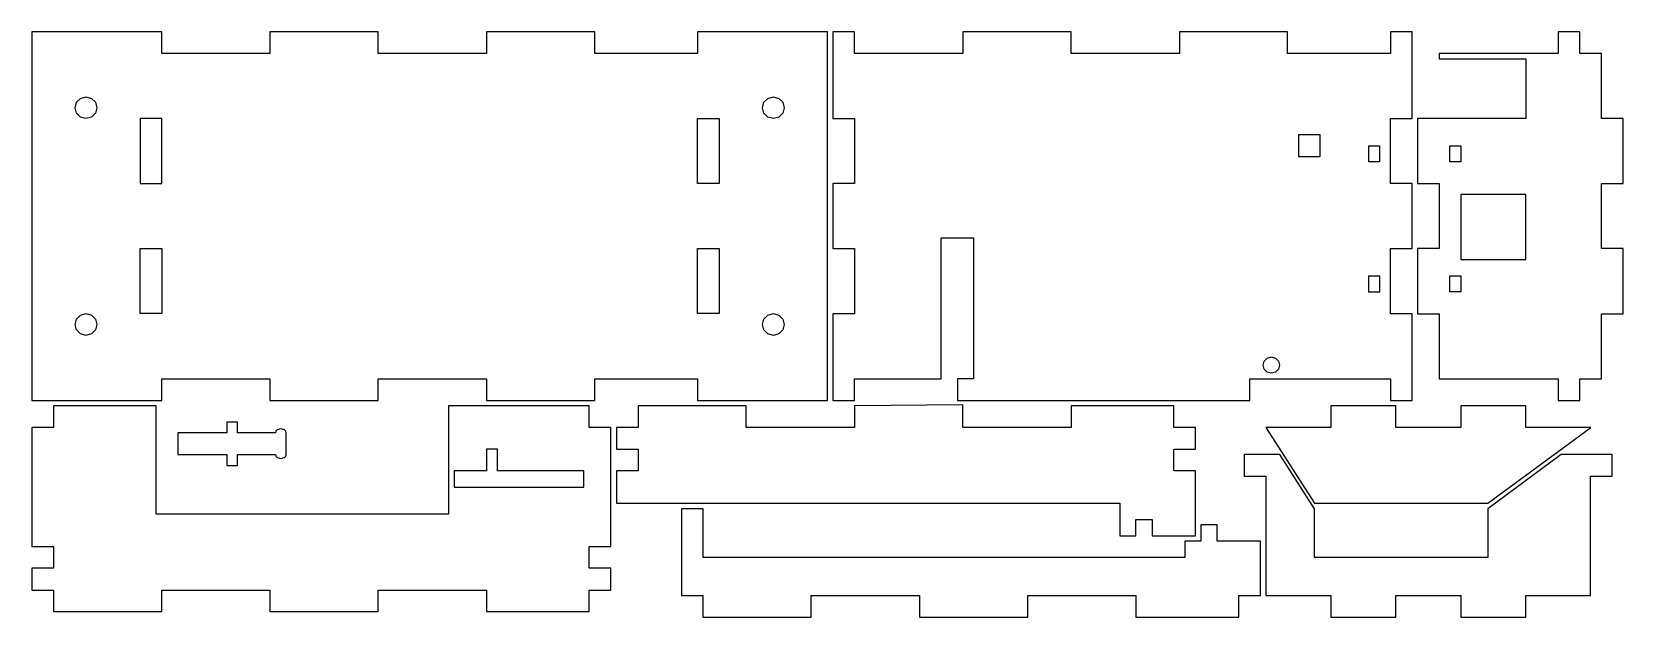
# Model space of a CAD drawing. Extents: x 26 to 320, y 156 to 264.
import ezdxf

# ---------------------------------------------------------------- set-up
doc = ezdxf.new("R2010")
doc.units = 0
doc.layers.add('Layer 1', color=7, linetype='CONTINUOUS')

msp = doc.modelspace()

# ---------------------------------------------------------------- linework, layer by layer
at = {"layer": 'Layer 1', "color": 4}
for p, q in [((25.999722, 263.99902), (25.999722, 196.001104)), ((49.997431, 263.99902), (25.999722, 263.99902)), ((25.999722, 263.99902), (25.999722, 263.99902)), ((49.997431, 260.003812), (49.997431, 263.99902)), ((90.002431, 263.99902), (69.999931, 263.99902)), ((69.999931, 263.99902), (69.999931, 260.003812)), ((90.002431, 260.003812), (90.002431, 263.99902)), ((129.998611, 263.99902), (109.996111, 263.99902)), ((109.996111, 263.99902), (109.996111, 260.003812)), ((129.998611, 260.003812), (129.998611, 263.99902)), ((173.002222, 263.99902), (148.995694, 263.99902)), ((148.995694, 263.99902), (148.995694, 260.003812)), ((173.002222, 196.001104), (173.002222, 263.99902)), ((174.007639, 263.990201), (174.007639, 247.991729)), ((178.002847, 263.990201), (174.007639, 263.990201)), ((174.007639, 263.990201), (174.007639, 263.990201)), ((178.002847, 259.994993), (178.002847, 263.990201)), ((218.007847, 263.990201), (198.005347, 263.990201)), ((198.005347, 263.990201), (198.005347, 259.994993)), ((218.007847, 259.994993), (218.007847, 263.990201)), ((258.004028, 263.990201), (238.001528, 263.990201)), ((238.001528, 263.990201), (238.001528, 259.994993)), ((258.004028, 259.994993), (258.004028, 263.990201)), ((281.005139, 263.990201), (277.001111, 263.990201)), ((277.001111, 263.990201), (277.001111, 259.994993)), ((281.005139, 247.991729), (281.005139, 263.990201)), ((308.004774, 263.995219), (308.004774, 260.000011)), ((311.999997, 263.995219), (308.004774, 263.995219)), ((308.004774, 263.995219), (308.004774, 263.995219)), ((311.999997, 260.000011), (311.999997, 263.995219)), ((69.999931, 260.003812), (49.997431, 260.003812)), ((109.996111, 260.003812), (90.002431, 260.003812)), ((148.995694, 260.003812), (129.998611, 260.003812)), ((198.005347, 259.994993), (178.002847, 259.994993)), ((238.001528, 259.994993), (218.007847, 259.994993)), ((277.001111, 259.994993), (258.004028, 259.994993)), ((308.004774, 260.000011), (286.000275, 260.000011)), ((286.000275, 260.000011), (286.000275, 258.994594)), ((286.000275, 258.994594), (301.998747, 258.994594)), ((301.998747, 258.994594), (301.998747, 247.996747)), ((316.004025, 260.000011), (311.999997, 260.000011)), ((316.004025, 247.996747), (316.004025, 260.000011)), ((34, 250.000009), (34.260854, 251.004106)), ((34.260854, 248.995913), (34, 250.000009)), ((34.260854, 251.004106), (35, 251.73206)), ((35, 251.73206), (36, 252.008202)), ((36, 252.008202), (37, 251.73206)), ((37, 251.73206), (37.739146, 251.004106)), ((37.739146, 251.004106), (38, 250.000009)), ((38, 250.000009), (37.739146, 248.995913)), ((38, 250.000009), (38, 250.000009)), ((161, 250.000009), (161.260854, 251.004105)), ((161.260854, 248.995912), (161, 250.000009)), ((161.260854, 251.004105), (162, 251.73206)), ((162, 251.73206), (163, 252.008202)), ((163, 252.008202), (164, 251.73206)), ((164, 251.73206), (164.739146, 251.004105)), ((164.739146, 251.004105), (165, 250.000009)), ((165, 250.000009), (164.739146, 248.995912)), ((165, 250.000009), (165, 250.000009)), ((35, 248.267959), (34.260854, 248.995913)), ((36, 247.991816), (35, 248.267959)), ((37, 248.267959), (36, 247.991816)), ((37.739146, 248.995913), (37, 248.267959)), ((46.000001, 248.000009), (46.000001, 236.000011)), ((49.999999, 248.000009), (46.000001, 248.000009)), ((46.000001, 248.000009), (46.000001, 248.000009)), ((49.999999, 236.000011), (49.999999, 248.000009)), ((149.000001, 248.000009), (152.999999, 248.000009)), ((149.000001, 236.000011), (149.000001, 248.000009)), ((149.000001, 248.000009), (149.000001, 248.000009)), ((152.999999, 248.000009), (152.999999, 236.000011)), ((162, 248.267958), (161.260854, 248.995912)), ((163, 247.991816), (162, 248.267958)), ((164, 248.267958), (163, 247.991816)), ((164.739146, 248.995912), (164, 248.267958)), ((174.007639, 247.991729), (178.002847, 247.991729)), ((178.002847, 247.991729), (178.002847, 235.988465)), ((277.001111, 235.988465), (277.001111, 247.991729)), ((277.001111, 247.991729), (281.005139, 247.991729)), ((286.000275, 247.996747), (282.005066, 247.996747)), ((282.005066, 247.996747), (282.005066, 235.993483)), ((301.998747, 247.996747), (286.000275, 247.996747)), ((319.999219, 247.996747), (316.004025, 247.996747)), ((319.999219, 235.993483), (319.999219, 247.996747)), ((264, 245.00001), (259.999999, 245.00001)), ((259.999999, 245.00001), (259.999999, 241.000009)), ((264, 241.000009), (264, 245.00001)), ((273.004308, 242.990096), (275.004304, 242.990096)), ((273.004308, 239.990097), (273.004308, 242.990096)), ((273.004308, 242.990096), (273.004308, 242.990096)), ((275.004304, 242.990096), (275.004304, 239.990097)), ((288.002359, 242.996209), (290.002355, 242.996209)), ((288.002359, 239.99621), (288.002359, 242.996209)), ((288.002359, 242.996209), (288.002359, 242.996209)), ((290.002355, 242.996209), (290.002355, 239.99621)), ((259.999999, 241.000009), (264, 241.000009)), ((259.999999, 241.000009), (259.999999, 241.000009)), ((275.004304, 239.990097), (273.004308, 239.990097)), ((290.002355, 239.99621), (288.002359, 239.99621)), ((46.000001, 236.000011), (49.999999, 236.000011)), ((152.999999, 236.000011), (149.000001, 236.000011)), ((178.002847, 235.988465), (174.007639, 235.988465)), ((174.007639, 235.988465), (174.007639, 223.99402)), ((281.005139, 235.988465), (277.001111, 235.988465)), ((281.005139, 223.99402), (281.005139, 235.988465)), ((282.005066, 235.993483), (286.000275, 235.993483)), ((286.000275, 235.993483), (286.000275, 223.999038)), ((316.004025, 223.999038), (316.004025, 235.993483)), ((316.004025, 235.993483), (319.999219, 235.993483)), ((302.002359, 233.996207), (290.002355, 233.996207)), ((290.002355, 233.996207), (290.002355, 221.996209)), ((302.002359, 221.996209), (302.002359, 233.996207)), ((302.002359, 233.996207), (302.002359, 233.996207)), ((46.000001, 224.000009), (49.999999, 224.000009)), ((46.000001, 212.000011), (46.000001, 224.000009)), ((46.000001, 224.000009), (46.000001, 224.000009)), ((49.999999, 224.000009), (49.999999, 212.000011)), ((149.000001, 224.000009), (152.999999, 224.000009)), ((149.000001, 212.000011), (149.000001, 224.000009)), ((149.000001, 224.000009), (149.000001, 224.000009)), ((152.999999, 224.000009), (152.999999, 212.000011)), ((174.007639, 223.99402), (178.002847, 223.99402)), ((178.002847, 223.99402), (178.002847, 211.990757)), ((194.001319, 199.996312), (194.001319, 225.996034)), ((194.001319, 225.996034), (197.996528, 225.996034)), ((197.996528, 225.996034), (199.998542, 225.996034)), ((199.998542, 225.996034), (199.998542, 199.996312)), ((277.001111, 211.990757), (277.001111, 223.99402)), ((277.001111, 223.99402), (281.005139, 223.99402)), ((286.000275, 223.999038), (282.005066, 223.999038)), ((282.005066, 223.999038), (282.005066, 211.995774)), ((319.999219, 223.999038), (316.004025, 223.999038)), ((319.999219, 211.995774), (319.999219, 223.999038)), ((290.002355, 221.996209), (302.002359, 221.996209)), ((273.004308, 218.990096), (275.004304, 218.990096)), ((273.004308, 215.990097), (273.004308, 218.990096)), ((273.004308, 218.990096), (273.004308, 218.990096)), ((275.004304, 218.990096), (275.004304, 215.990097)), ((288.002359, 218.996209), (290.002355, 218.996209)), ((288.002359, 215.99621), (288.002359, 218.996209)), ((288.002359, 218.996209), (288.002359, 218.996209)), ((290.002355, 218.996209), (290.002355, 215.99621)), ((275.004304, 215.990097), (273.004308, 215.990097)), ((290.002355, 215.99621), (288.002359, 215.99621)), ((34.260857, 211.004106), (35.000003, 211.73206)), ((35.000003, 211.73206), (36.000003, 212.008202)), ((36.000003, 212.008202), (37.000003, 211.73206)), ((37.000003, 211.73206), (37.739149, 211.004106)), ((49.999999, 212.000011), (46.000001, 212.000011)), ((152.999999, 212.000011), (149.000001, 212.000011)), ((161.260857, 211.004106), (162.000003, 211.73206)), ((162.000003, 211.73206), (163.000003, 212.008202)), ((163.000003, 212.008202), (164.000003, 211.73206)), ((164.000003, 211.73206), (164.739149, 211.004106)), ((178.002847, 211.990757), (174.007639, 211.990757)), ((174.007639, 211.990757), (174.007639, 196.001104)), ((281.005139, 211.990757), (277.001111, 211.990757)), ((281.005139, 196.001104), (281.005139, 211.990757)), ((282.005066, 211.995774), (286.000275, 211.995774)), ((286.000275, 211.995774), (286.000275, 199.992511)), ((316.004025, 199.992511), (316.004025, 211.995774)), ((316.004025, 211.995774), (319.999219, 211.995774)), ((34.000003, 210.000009), (34.260857, 211.004106)), ((34.260857, 208.995912), (34.000003, 210.000009)), ((35.000003, 208.267958), (34.260857, 208.995912)), ((37.739149, 208.995912), (37.000003, 208.267958)), ((37.739149, 211.004106), (38.000003, 210.000009)), ((38.000003, 210.000009), (37.739149, 208.995912)), ((38.000003, 210.000009), (38.000003, 210.000009)), ((161.000003, 210.000009), (161.260857, 211.004106)), ((161.260857, 208.995912), (161.000003, 210.000009)), ((162.000003, 208.267958), (161.260857, 208.995912)), ((164.739149, 208.995912), (164.000003, 208.267958)), ((164.739149, 211.004106), (165.000003, 210.000009)), ((165.000003, 210.000009), (164.739149, 208.995912)), ((165.000003, 210.000009), (165.000003, 210.000009)), ((36.000003, 207.991816), (35.000003, 208.267958)), ((37.000003, 208.267958), (36.000003, 207.991816)), ((163.000003, 207.991816), (162.000003, 208.267958)), ((164.000003, 208.267958), (163.000003, 207.991816)), ((253.500001, 202.50001), (253.695423, 203.253357)), ((253.695423, 203.253357), (254.249813, 203.799591)), ((254.249813, 203.799591), (255.000001, 204.006807)), ((255.000001, 204.006807), (255.750189, 203.799591)), ((255.750189, 203.799591), (256.304579, 203.253357)), ((256.304579, 203.253357), (256.500001, 202.50001)), ((49.997431, 196.001104), (49.997431, 199.996312)), ((49.997431, 199.996312), (69.999931, 199.996312)), ((69.999931, 199.996312), (69.999931, 196.001104)), ((90.002431, 196.001104), (90.002431, 199.996312)), ((90.002431, 199.996312), (109.996111, 199.996312)), ((109.996111, 199.996312), (109.996111, 196.001104)), ((129.998611, 196.001104), (129.998611, 199.996312)), ((129.998611, 199.996312), (148.995694, 199.996312)), ((148.995694, 199.996312), (148.995694, 196.001104)), ((178.002847, 196.001104), (178.002847, 199.996312)), ((178.002847, 199.996312), (194.001319, 199.996312)), ((199.998542, 199.996312), (197.00875, 199.996312)), ((197.00875, 199.996312), (197.00875, 196.001104)), ((251.001389, 196.001104), (251.001389, 199.996312)), ((251.001389, 199.996312), (277.001111, 199.996312)), ((253.695423, 201.746664), (253.500001, 202.50001)), ((254.249813, 201.20043), (253.695423, 201.746664)), ((255.000001, 200.993214), (254.249813, 201.20043)), ((255.750189, 201.20043), (255.000001, 200.993214)), ((256.304579, 201.746664), (255.750189, 201.20043)), ((256.500001, 202.50001), (256.304579, 201.746664)), ((256.500001, 202.50001), (256.500001, 202.50001)), ((277.001111, 199.996312), (277.001111, 196.001104)), ((286.000275, 199.992511), (308.004774, 199.992511)), ((308.004774, 199.992511), (308.004774, 195.997302)), ((311.999997, 195.997302), (311.999997, 199.992511)), ((311.999997, 199.992511), (316.004025, 199.992511)), ((25.999722, 196.001104), (49.997431, 196.001104)), ((29.994098, 195.002508), (29.994098, 191.0073)), ((49.000001, 195.002508), (29.994098, 195.002508)), ((29.994098, 195.002508), (29.994098, 195.002508)), ((49.000001, 191.0073), (49.000001, 195.002508)), ((69.999931, 196.001104), (90.002431, 196.001104)), ((128.992362, 195.002508), (102.99264, 195.002508)), ((102.99264, 195.002508), (102.99264, 191.0073)), ((109.996111, 196.001104), (129.998611, 196.001104)), ((128.992362, 191.0073), (128.992362, 195.002508)), ((157.9975, 195.004038), (137.995, 195.004038)), ((137.995, 195.004038), (137.995, 191.00001)), ((148.995694, 196.001104), (173.002222, 196.001104)), ((157.9975, 191.00001), (157.9975, 195.004038)), ((174.007639, 196.001104), (178.002847, 196.001104)), ((197.99368, 195.145149), (178, 195.004038)), ((178, 195.004038), (178, 191.00001)), ((197.00875, 196.001104), (197.00875, 195.992284)), ((197.00875, 195.992284), (251.001389, 195.992284)), ((197.99368, 191.00001), (197.99368, 195.145149)), ((197.99368, 195.145149), (197.99368, 195.145149)), ((236.993263, 195.004038), (217.99618, 195.004038)), ((217.99618, 195.004038), (217.99618, 191.00001)), ((236.993263, 191.00001), (236.993263, 195.004038)), ((251.001389, 195.992284), (251.001389, 196.001104)), ((277.996111, 195.000502), (265.992822, 195.000502)), ((265.992822, 195.000502), (265.992822, 190.996483)), ((277.001111, 196.001104), (281.005139, 196.001104)), ((277.996111, 190.996483), (277.996111, 195.000502)), ((301.993836, 195.000502), (289.990558, 195.000502)), ((289.990558, 195.000502), (289.990558, 190.996483)), ((301.993836, 190.996483), (301.993836, 195.000502)), ((308.004774, 195.997302), (311.999997, 195.997302)), ((64.000002, 192.000005), (62, 192.000005)), ((62, 192.000005), (62, 190.000009)), ((64.000002, 190.000009), (64.000002, 192.000005)), ((29.994098, 191.0073), (25.99889, 191.0073)), ((25.99889, 191.0073), (25.99889, 169.002786)), ((49.000001, 187.003272), (49.000001, 191.0073)), ((62, 190.000009), (53.000001, 190.000009)), ((53.000001, 190.000009), (53.000001, 186.000009)), ((70.999999, 190.000009), (64.000002, 190.000009)), ((64.000002, 190.000009), (64.000002, 190.000009)), ((71.085937, 190.328135), (70.999999, 190.000009)), ((71.312499, 190.56251), (71.085937, 190.328135)), ((72, 190.75001), (71.312499, 190.56251)), ((72.687502, 190.56251), (72, 190.75001)), ((72.914065, 190.328135), (72.687502, 190.56251)), ((73.000004, 190.000009), (72.914065, 190.328135)), ((73.000004, 185.999989), (73.000004, 190.000009)), ((102.99264, 191.0073), (102.99264, 189.455078)), ((102.99264, 189.455078), (102.99264, 175.000008)), ((132.99639, 191.0073), (128.992362, 191.0073)), ((132.99639, 169.002786), (132.99639, 191.0073)), ((137.995, 191.00001), (133.999791, 191.00001)), ((133.999791, 191.00001), (133.999791, 187.004802)), ((178, 191.00001), (157.9975, 191.00001)), ((217.99618, 191.00001), (197.99368, 191.00001)), ((240.997291, 191.00001), (236.993263, 191.00001)), ((240.997291, 187.004802), (240.997291, 191.00001)), ((265.992822, 190.996483), (253.998377, 190.996483)), ((253.998377, 190.996483), (262.994211, 177.00001)), ((289.990558, 190.996483), (277.996111, 190.996483)), ((295.000003, 177.00001), (313.997086, 190.996483)), ((313.997086, 190.996483), (301.993836, 190.996483)), ((313.997086, 190.996483), (313.997086, 190.996483)), ((49.000001, 175.000008), (49.000001, 187.003272)), ((53.000001, 186.000009), (62, 185.999989)), ((62, 185.999989), (62, 183.999993)), ((64.000002, 185.999989), (70.999999, 186.000009)), ((64.000002, 183.999993), (64.000002, 185.999989)), ((70.999999, 186.000009), (71.085937, 185.671885)), ((71.085937, 185.671885), (71.312499, 185.43751)), ((71.312499, 185.43751), (72, 185.250008)), ((72, 185.250008), (72.687502, 185.437502)), ((72.687502, 185.437502), (72.914065, 185.671871)), ((72.914065, 185.671871), (73.000004, 185.999989)), ((110, 187.00001), (110, 182.995982)), ((112.002014, 187.00001), (110, 187.00001)), ((110, 187.00001), (110, 187.00001)), ((112.002014, 182.995982), (112.002014, 187.00001)), ((133.999791, 187.004802), (137.995, 187.004802)), ((137.995, 187.004802), (137.995, 183.000774)), ((236.993263, 183.000774), (236.993263, 187.004802)), ((236.993263, 187.004802), (240.997291, 187.004802)), ((249.995972, 185.999854), (249.995972, 181.995826)), ((253.991181, 185.999854), (249.995972, 185.999854)), ((249.995972, 185.999854), (249.995972, 185.999854)), ((256.557639, 185.999854), (253.991181, 185.999854)), ((262.987014, 175.998604), (256.557639, 185.999854)), ((308.565917, 185.999854), (294.992778, 175.998604)), ((317.985084, 185.999854), (308.565917, 185.999854)), ((317.985084, 182.004645), (317.985084, 185.999854)), ((62, 183.999993), (64.000002, 183.999993)), ((110, 182.995982), (104.002778, 182.995982)), ((104.002778, 182.995982), (104.004722, 179.994732)), ((128.004722, 182.987927), (112.002014, 182.995982)), ((128.004722, 179.994732), (128.004722, 182.987927)), ((137.995, 183.000774), (133.999791, 183.000774)), ((133.999791, 183.000774), (133.999791, 177.003552)), ((240.997291, 183.000774), (236.993263, 183.000774)), ((240.997291, 171.00633), (240.997291, 183.000774)), ((104.004722, 179.994732), (128.004722, 179.994732)), ((249.995972, 181.995826), (253.991181, 181.995826)), ((253.991181, 181.995826), (253.982361, 160.000132)), ((313.989861, 160.000132), (313.989861, 182.004645)), ((313.989861, 182.004645), (317.985084, 182.004645)), ((133.999791, 177.003552), (137.995, 177.003552)), ((137.995, 177.003552), (139.997013, 177.003552)), ((139.997013, 177.003552), (226.992013, 177.003552)), ((226.992013, 177.003552), (226.992013, 171.00633)), ((262.994211, 177.00001), (295.000003, 177.00001)), ((102.99264, 175.000008), (49.000001, 175.000008)), ((145.995971, 176.000009), (145.995971, 160.001537)), ((149.999999, 176.000009), (145.995971, 176.000009)), ((145.995971, 176.000009), (145.995971, 176.000009)), ((149.999999, 166.995356), (149.999999, 176.000009)), ((229.990625, 171.00633), (229.990625, 174.004941)), ((229.990625, 174.004941), (232.998069, 174.004941)), ((232.998069, 174.004941), (232.998069, 171.00633)), ((262.987014, 167.00277), (262.987014, 175.998604)), ((294.992778, 175.998604), (294.992778, 167.00277)), ((226.992013, 171.00633), (229.990625, 171.00633)), ((232.998069, 171.00633), (240.997291, 171.00633)), ((244.994235, 173.001398), (241.995624, 173.001398)), ((241.995624, 173.001398), (241.995624, 169.993968)), ((244.994235, 169.993968), (244.994235, 173.001398)), ((25.99889, 169.002786), (29.994098, 169.002786)), ((29.994098, 169.002786), (29.994098, 165.007578)), ((128.992362, 165.007578), (128.992362, 169.002786)), ((128.992362, 169.002786), (132.99639, 169.002786)), ((241.995624, 169.993968), (238.997013, 169.993968)), ((238.997013, 169.993968), (238.997013, 166.995356)), ((252.993485, 169.993968), (244.994235, 169.993968)), ((252.993485, 160.001537), (252.993485, 169.993968)), ((29.994098, 165.007578), (25.99889, 165.007578)), ((25.99889, 165.007578), (25.99889, 161.00355)), ((132.99639, 165.007578), (128.992362, 165.007578)), ((132.99639, 161.00355), (132.99639, 165.007578)), ((238.997013, 166.995356), (149.999999, 166.995356)), ((294.992778, 167.00277), (262.987014, 167.00277)), ((25.99889, 161.00355), (29.994098, 161.00355)), ((29.994098, 161.00355), (29.994098, 157.008342)), ((49.996598, 157.008342), (49.996598, 161.00355)), ((49.996598, 161.00355), (69.999098, 161.00355)), ((69.999098, 161.00355), (69.999098, 157.008342)), ((89.992779, 157.008342), (89.992779, 161.00355)), ((89.992779, 161.00355), (109.995279, 161.00355)), ((109.995279, 161.00355), (109.995279, 157.008342)), ((128.992362, 157.008342), (128.992362, 161.00355)), ((128.992362, 161.00355), (132.99639, 161.00355)), ((145.995971, 160.001537), (149.99118, 160.001537)), ((149.99118, 160.001537), (149.99118, 155.997509)), ((169.99368, 155.997509), (169.99368, 160.001537)), ((169.99368, 160.001537), (189.99618, 160.001537)), ((189.99618, 160.001537), (189.99618, 155.997509)), ((209.98986, 155.997509), (209.98986, 160.001537)), ((209.98986, 160.001537), (229.992346, 160.001537)), ((229.992346, 160.001537), (229.992346, 155.997509)), ((248.989429, 155.997509), (248.989429, 160.001537)), ((248.989429, 160.001537), (252.993485, 160.001537)), ((253.982361, 160.000132), (265.985625, 160.000132)), ((265.985625, 160.000132), (265.985625, 155.996104)), ((277.988889, 155.996104), (277.988889, 160.000132)), ((277.988889, 160.000132), (289.983333, 160.000132)), ((289.983333, 160.000132), (289.983333, 155.996104)), ((301.986583, 155.996104), (301.986583, 160.000132)), ((301.986583, 160.000132), (313.989861, 160.000132)), ((29.994098, 157.008342), (49.996598, 157.008342)), ((69.999098, 157.008342), (89.992779, 157.008342)), ((109.995279, 157.008342), (128.992362, 157.008342)), ((149.99118, 155.997509), (169.99368, 155.997509)), ((189.99618, 155.997509), (209.98986, 155.997509)), ((229.992346, 155.997509), (248.989429, 155.997509)), ((265.985625, 155.996104), (277.988889, 155.996104)), ((289.983333, 155.996104), (301.986583, 155.996104))]:
    msp.add_line(p, q, dxfattribs=at)

doc.saveas('drawing.dxf')
